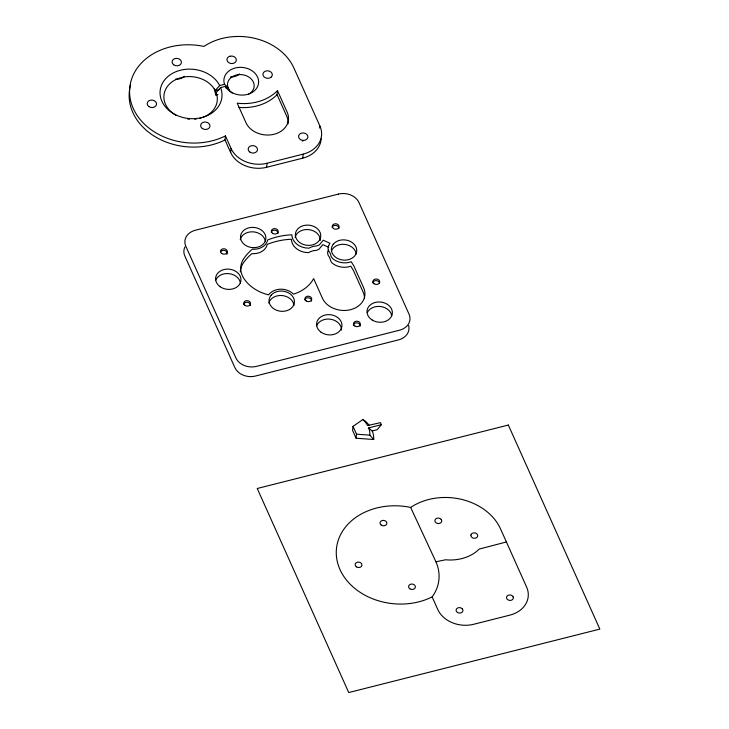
<?xml version="1.0" encoding="UTF-8"?>
<svg xmlns="http://www.w3.org/2000/svg" width="729" height="729" viewBox="0 0 729 729"><rect width="100%" height="100%" fill="white"/><g stroke="black" fill="none" stroke-linecap="round" stroke-linejoin="round"><path stroke-width="1.09" d="M321.161 138.774A28.121 22.371 6 0 1 302.735 158.157L266.632 167.287A28.121 22.371 6 0 1 230.656 152.516L225.015 139.932L225.443 135.904A61.582 48.989 6 0 1 130.682 100.921A61.582 48.989 6 0 1 203.965 46.419A56.115 44.633 6 0 1 293.86 67.925L319.913 126.035L319.703 128.058M230.656 152.516L231.084 148.488L225.443 135.904M266.632 167.287L267.06 163.25L303.155 154.129A28.121 22.371 6 0 0 319.913 126.035M288.019 123.903A21.988 17.487 6 0 0 286.77 116.33L277.056 94.652L277.476 90.615L277.12 90.997A44.606 35.484 6 0 1 238.511 103.308L237.217 103.154L245.965 122.709A21.988 17.487 6 0 0 274.086 134.254A21.988 17.487 6 0 0 287.199 112.293L277.476 90.615M302.735 158.157L303.155 154.129M353.009 426.374L352.59 430.411L356.089 438.22L373.713 439.505A31.065 24.713 6 0 0 372.501 431.45L368.692 427.896L381.367 424.697L380.456 422.656L367.626 425.545A26.782 21.305 6 0 0 362.86 419.539L353.009 426.374L356.517 434.183L356.089 438.22M328.178 250.175L327.549 252.817L328.159 255.396A13.386 10.653 6 0 1 330.529 260.681L332.005 262.905A16.111 12.812 6 0 0 350.786 266.194L353.447 270.495L363.16 292.174A21.988 17.487 6 0 1 364.491 298.225M381.367 424.697L377.175 429.682L372.282 430.912M232.232 93.102A13.386 10.653 6 0 1 229.881 90.961L227.895 87.389L224.55 84.3L219.657 85.539L215.21 90.587L216.695 94.314A26.782 21.305 6 0 1 202.954 117.351M216.13 92.629L220.568 87.58L225.461 86.341L228.806 89.43M277.056 94.652L276.701 95.034A44.606 35.484 6 0 1 238.893 107.418M176.254 115.401A26.782 21.305 6 0 1 172.536 81.52A26.782 21.305 6 0 1 214.299 88.993L215.875 95.052L216.695 94.314M219.438 89.521L215.21 90.587L214.299 88.993M225.78 87.917L227.895 87.389L227.512 85.676A13.386 10.653 6 0 1 246.466 75.798A13.386 10.653 6 0 1 248.489 94.287M215.875 95.052L217.989 94.515M506.4 541.975L479.263 549.046A38.856 30.91 6 0 1 445.629 559.772L435.915 561.804A52.698 41.917 6 0 1 432.133 596.914L437.774 609.499A28.121 22.371 6 0 0 473.75 624.27L509.853 615.139A28.121 22.371 6 0 0 526.611 587.055L500.559 528.944A56.115 44.633 6 0 0 410.664 507.439A61.582 48.989 6 0 0 337.381 561.941A61.582 48.989 6 0 0 432.133 596.914M356.517 434.183L369.867 435.158L373.713 439.505M328.67 247.313L322.838 244.652L318.773 249.473L316.04 250.421A13.386 10.653 6 0 0 309.543 252.07L308.668 252.626L304.932 252.334A16.229 12.912 6 0 1 291.409 239.249A61.491 48.916 6 0 0 267.206 244.415A14.708 11.7 6 0 1 251.869 253.628L251.76 253.719A61.491 48.916 6 0 0 244.98 260.727L244.452 261.465A26.782 21.305 6 0 0 240.297 271.844M362.86 419.539L365.594 421.389A31.065 24.713 6 0 1 369.238 425.408M225.461 86.341L225.844 87.043A17.405 13.842 6 0 0 242.766 95.098L245.008 94.907A17.405 13.842 6 0 0 257.565 77.092A17.405 13.842 6 0 0 233.216 68.608L231.275 69.474A17.405 13.842 6 0 0 224.286 83.58L224.55 84.3M219.657 85.539L219.393 85.02A31.065 24.713 6 0 0 204.12 71.971L202.252 71.26A31.065 24.713 6 0 0 162.649 82.86A31.065 24.713 6 0 0 177.32 115.592A31.065 24.713 6 0 0 218.208 106.853L219.128 105.441A31.065 24.713 6 0 0 220.787 88.118L220.568 87.58M410.664 507.439L435.915 561.804M368.692 427.896L368.819 428.215A26.782 21.305 6 0 1 369.867 435.158M227.512 85.676L227.576 87.744M227.093 253.665A3.417 2.716 6 0 1 226.837 254.339M220.632 251.851A3.417 2.716 6 0 1 224.286 250.43A3.417 2.716 6 0 1 227.129 252.954M243.641 304.376A3.417 2.716 6 0 1 247.587 302.316A3.417 2.716 6 0 1 250.357 305.579M304.795 299.929A3.417 2.716 6 0 1 308.75 297.869A3.417 2.716 6 0 1 311.511 301.123M353.401 325.653A3.417 2.716 6 0 1 356.946 322.829A3.417 2.716 6 0 1 360.153 326.145M372.783 282.743A3.417 2.716 6 0 1 376.292 280.629A3.417 2.716 6 0 1 379.536 283.235M332.151 227.512A3.417 2.716 6 0 1 336.096 225.452A3.417 2.716 6 0 1 338.867 228.706M271.234 232.332A3.417 2.716 6 0 1 275.179 230.273A3.417 2.716 6 0 1 277.94 233.535M215.711 280.182A12.721 10.115 6 0 1 229.198 273.667A12.721 10.115 6 0 1 240.47 283.289M240.215 239.723A12.721 10.115 6 0 1 253.264 231.849A12.721 10.115 6 0 1 265.365 241.554M295.081 237.545A12.721 10.115 6 0 1 308.841 229.635A12.721 10.115 6 0 1 320.295 240.488M331.449 250.986A12.721 10.115 6 0 1 344.881 244.406A12.721 10.115 6 0 1 356.217 253.974M268.828 303.1A12.721 10.115 6 0 1 282.178 295.546A12.721 10.115 6 0 1 293.942 305.515M316.696 325.708A12.721 10.115 6 0 1 331.002 319.311A12.721 10.115 6 0 1 341.482 330.137M367.352 312.468A12.721 10.115 6 0 1 380.529 306.526A12.721 10.115 6 0 1 391.746 315.447M408.604 325.489A16.065 12.785 6 0 1 398.435 339.914L255.432 376.046A16.065 12.785 6 0 1 234.884 367.607L184.811 255.961A16.065 12.785 6 0 1 184.938 246.94M201.377 117.888A26.782 21.305 6 0 1 199.755 118.353M196.393 119A26.782 21.305 6 0 1 194.679 119.201M189.449 119.228A26.782 21.305 6 0 1 187.699 119.055M225.015 139.932A61.582 48.989 6 0 1 155.979 137.18A61.582 48.989 6 0 1 130.628 84.928M267.06 163.25A28.121 22.371 6 0 1 231.084 148.488M302.271 141.007A4.684 3.727 6 0 1 302.881 141.052M239.577 73.948A11.382 9.058 6 0 1 230.428 76.919M184.61 76.308A11.382 9.058 6 0 1 175.416 79.188M470.952 534.977L470.916 535.678A3.417 2.716 6 0 0 475.044 538.257A3.417 2.716 6 0 0 477.504 534.767L477.094 534.12A3.417 2.716 6 0 0 473.568 532.89A3.417 2.716 6 0 0 470.952 534.977M328.642 245.737L328.023 248.37L328.624 250.958A13.386 10.653 6 0 1 330.993 256.243L332.47 258.467A16.111 12.812 6 0 0 351.26 261.757L353.911 266.058L363.634 287.736A21.988 17.487 6 0 1 350.521 309.697A21.988 17.487 6 0 1 322.4 298.152L313.643 278.596A38.746 30.818 6 0 1 294.279 293.896L293.459 294.151A15.045 11.965 6 0 0 268.618 294.853L268.154 294.744A38.746 30.818 6 0 1 244.616 279.553A26.782 21.305 6 0 1 244.917 257.027L245.445 256.289A61.491 48.916 6 0 1 252.225 249.282L252.334 249.19A14.708 11.7 6 0 0 267.671 239.978A61.491 48.916 6 0 1 291.873 234.811A16.229 12.912 6 0 0 305.396 247.896L309.132 248.188L310.007 247.632A13.386 10.653 6 0 1 316.514 245.983L319.238 245.035L323.312 240.215L329.955 243.286L328.642 245.737M320.222 238.638L319.639 239.859A12.721 10.115 6 0 1 306.016 245.163A12.721 10.115 6 0 1 295.436 235.749L295.382 234.428A12.721 10.115 6 0 1 310.135 225.316A12.721 10.115 6 0 1 320.222 238.638M333.299 244.188L332.506 245.327A12.721 10.115 6 0 0 334.739 256.535A12.721 10.115 6 0 0 348.462 259.679L349.975 259.196A12.721 10.115 6 0 0 353.355 243.459A12.721 10.115 6 0 0 333.299 244.188M271.224 295.09L270.386 296.211A12.721 10.115 6 0 0 274.605 309.306A12.721 10.115 6 0 0 291.217 308.285A12.721 10.115 6 0 0 291.336 294.917L290.169 293.933A12.721 10.115 6 0 0 271.224 295.09M271.197 77.092L270.295 77.721A4.684 3.727 6 0 1 263.78 76.554A4.684 3.727 6 0 1 264.928 71.396L266.012 70.986A4.684 3.727 6 0 1 271.443 72.563A4.684 3.727 6 0 1 271.197 77.092M230.036 56.224L228.952 56.634A4.684 3.727 6 0 0 227.494 61.364A4.684 3.727 6 0 0 233.244 63.368L234.319 62.958A4.684 3.727 6 0 0 235.786 58.229A4.684 3.727 6 0 0 230.036 56.224M338.411 194.087L195.408 230.227A16.065 12.785 6 0 0 185.831 246.274L235.895 357.93A16.065 12.785 6 0 0 256.453 366.368L399.456 330.228A16.065 12.785 6 0 0 409.033 314.181L358.969 202.525A16.065 12.785 6 0 0 338.411 194.087M508.341 425.043L257.237 488.494L348.735 692.55L599.839 629.1L508.341 425.043M254.293 247.66L252.635 247.632A12.721 10.115 6 0 1 242.192 232.032A12.721 10.115 6 0 1 263.889 232.478A12.721 10.115 6 0 1 254.293 247.66M441.127 519.358L440.526 518.811A3.417 2.716 6 0 0 436.762 518.337A3.417 2.716 6 0 0 434.94 520.916L435.131 521.618A3.417 2.716 6 0 0 439.906 523.285A3.417 2.716 6 0 0 441.127 519.358M462.323 608.897L461.721 608.351A3.417 2.716 6 0 0 457.575 608.05A3.417 2.716 6 0 0 456.327 611.157L456.737 611.804A3.417 2.716 6 0 0 461.484 612.652A3.417 2.716 6 0 0 462.323 608.897M513.134 596.887L512.724 596.24A3.417 2.716 6 0 0 508.359 595.219A3.417 2.716 6 0 0 506.737 598.5L507.147 599.147A3.417 2.716 6 0 0 511.512 600.167A3.417 2.716 6 0 0 513.134 596.887M381.258 525.099A3.417 2.716 6 0 0 386.798 523.695A3.417 2.716 6 0 0 382.278 520.497A3.417 2.716 6 0 0 381.258 525.099M356.363 566.825A3.417 2.716 6 0 0 361.903 565.431A3.417 2.716 6 0 0 357.383 562.223A3.417 2.716 6 0 0 356.363 566.825M409.807 588.759A3.417 2.716 6 0 0 415.348 587.364A3.417 2.716 6 0 0 410.828 584.157A3.417 2.716 6 0 0 409.807 588.759M221.744 253.501A3.417 2.716 6 0 0 227.266 252.052A3.417 2.716 6 0 0 222.7 248.881A3.417 2.716 6 0 0 221.744 253.501M244.98 305.36A3.417 2.716 6 0 0 250.521 303.957A3.417 2.716 6 0 0 246.001 300.758A3.417 2.716 6 0 0 244.98 305.36M272.564 233.316A3.417 2.716 6 0 0 278.113 231.922A3.417 2.716 6 0 0 273.594 228.715A3.417 2.716 6 0 0 272.564 233.316M333.49 228.496A3.417 2.716 6 0 0 339.04 227.093A3.417 2.716 6 0 0 334.511 223.894A3.417 2.716 6 0 0 333.49 228.496M354.777 325.927A3.417 2.716 6 0 0 360.317 324.523A3.417 2.716 6 0 0 355.798 321.325A3.417 2.716 6 0 0 354.777 325.927M374.123 283.736A3.417 2.716 6 0 0 379.672 282.333A3.417 2.716 6 0 0 375.143 279.125A3.417 2.716 6 0 0 374.123 283.736M306.134 300.913A3.417 2.716 6 0 0 311.684 299.51A3.417 2.716 6 0 0 307.155 296.311A3.417 2.716 6 0 0 306.134 300.913M220.131 286.707A12.721 10.115 6 0 0 240.789 281.485A12.721 10.115 6 0 0 223.94 269.557A12.721 10.115 6 0 0 220.131 286.707M321.106 332.233A12.721 10.115 6 0 0 341.773 327.011A12.721 10.115 6 0 0 324.924 315.083A12.721 10.115 6 0 0 321.106 332.233M372.218 320.04A12.721 10.115 6 0 0 392.302 313.661A12.721 10.115 6 0 0 374.506 302.663A12.721 10.115 6 0 0 372.218 320.04M173.748 64.826A4.684 3.727 6 0 0 181.357 62.904A4.684 3.727 6 0 0 175.151 58.502A4.684 3.727 6 0 0 173.748 64.826M148.853 106.552A4.684 3.727 6 0 0 156.462 104.63A4.684 3.727 6 0 0 150.256 100.237A4.684 3.727 6 0 0 148.853 106.552M202.298 128.486A4.684 3.727 6 0 0 209.906 126.564A4.684 3.727 6 0 0 203.701 122.171A4.684 3.727 6 0 0 202.298 128.486M249.828 152.079A4.684 3.727 6 0 0 257.437 150.156A4.684 3.727 6 0 0 251.232 145.764A4.684 3.727 6 0 0 249.828 152.079M300.494 139.594A4.684 3.727 6 0 0 307.893 137.243A4.684 3.727 6 0 0 301.341 133.188A4.684 3.727 6 0 0 300.494 139.594"/></g></svg>
